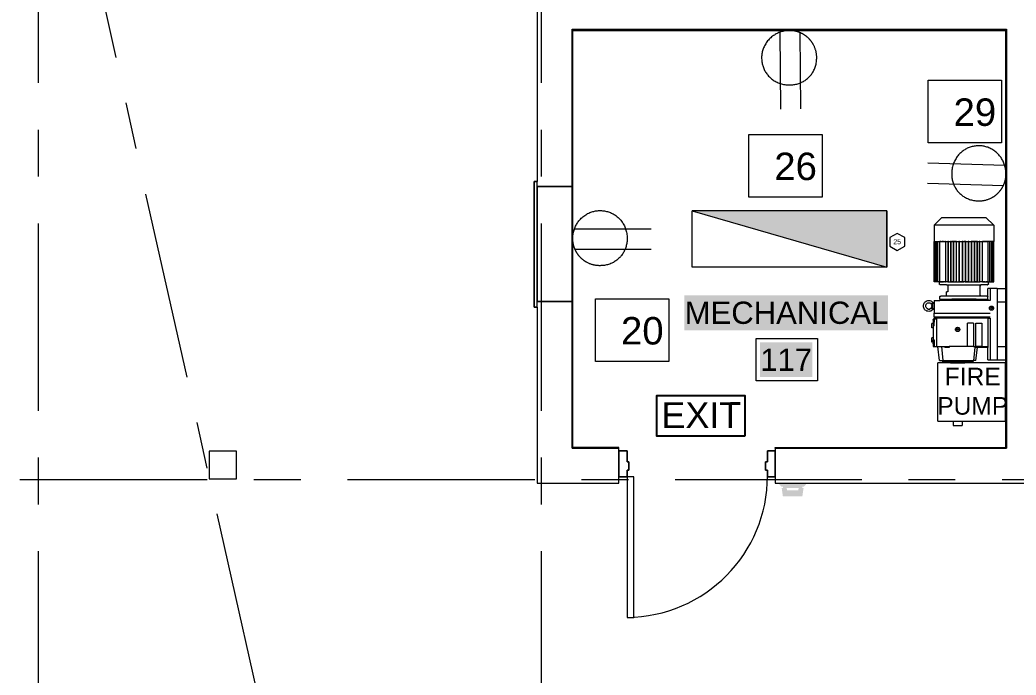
# Model space of a CAD drawing. Header units: inches. Extents: x 0.9 to 36.3, y 0.7 to 23.3.
# Drawn here: x 15.938 to 18.598, y 5.587 to 7.336 of the extents above; entities that cross this region are included whole.
import ezdxf

# ---------------------------------------------------------------- set-up
doc = ezdxf.new("R2010")
doc.units = ezdxf.units.IN
doc.linetypes.add('ACAD_ISO02W100', pattern=[15, 12, -3])
doc.linetypes.add('CENTER', pattern=[50.8, 31.75, -6.35, 6.35, -6.35])
doc.layers.get('0').update_dxf_attribs({"color": 1})
for name, color, linetype, lineweight, true_color in [('Blocks', 7, 'Continuous', 5, 0x9a9c7f), ('Boarder for name', 7, 'Continuous', 5, 0x777777), ('Doors', 7, 'Continuous', 5, 0xf2db9c), ('Lights', 7, 'Continuous', 15, 0xff0a0a), ('Numbering Lights', 1, 'Continuous', 15, 0xff0000), ('PDF_Geometry', 7, 'Continuous', 9, 0x777777)]:
    doc.layers.add(name, color=color, linetype=linetype, lineweight=lineweight, true_color=true_color)
doc.layers.add('EXIT', color=10, linetype='Continuous')
doc.layers.add('PDF_Text', color=7, linetype='Continuous')
for name, color, linetype, lineweight in [('Fire Pump', 242, 'Continuous', 5), ('Numbering receptecles', 170, 'Continuous', 15), ('Receptacles', 170, 'Continuous', 15)]:
    doc.layers.add(name, color=color, linetype=linetype, lineweight=lineweight)
doc.layers.add('PDF_Solid Fills', color=7, linetype='Continuous', true_color=0xffffff)
doc.styles.add('PDF Arial', font='arial.ttf')
doc.styles.get("Standard").update_dxf_attribs({"font": 'arial.ttf'})

# ---------------------------------------------------------------- blocks, each defined once
blk = doc.blocks.new('Booster+pumps ls')
for p, q in [((8.4, 96), (9.7, 98.8)), ((9.7, 98.8), (11.5, 101.4)), ((11.5, 101.4), (13.7, 103.6)), ((13.7, 103.6), (16.3, 105.4)), ((16.3, 105.4), (19.1, 106.7)), ((18.7, 97.7), (20.2, 98.7)), ((19.1, 106.7), (22.2, 107.5)), ((20.2, 98.7), (21.8, 99.4)), ((21.8, 99.4), (23.5, 99.9)), ((22.2, 107.5), (25.3, 107.8)), ((23.5, 99.9), (25.3, 100.1)), ((25.3, 107.8), (28.4, 107.5)), ((25.3, 100.1), (27.1, 99.9)), ((27.1, 99.9), (28.8, 99.4)), ((28.4, 107.5), (31.4, 106.7)), ((28.8, 99.4), (30.4, 98.7)), ((30.4, 98.7), (31.9, 97.7)), ((31.4, 106.7), (34.3, 105.4)), ((34.3, 105.4), (36.9, 103.6)), ((36.9, 103.6), (39.1, 101.4)), ((39.1, 101.4), (40.9, 98.8)), ((40.9, 98.8), (42.2, 96)), ((-108.2, 75.8), (-108.2, 71.8)), ((-93.7, 75.8), (-108.2, 75.8)), ((-108.2, 71.8), (-108.2, 64.8)), ((-106.8, 71.8), (-108.2, 71.8)), ((-106.8, 75.3), (-106.8, 71.8)), ((-104.5, 75.3), (-106.8, 75.3)), ((-104.5, 71.8), (-106.8, 71.8)), ((-99.9, 75.3), (-104.5, 75.3)), ((-104.5, 75.3), (-104.5, 71.8)), ((-99.9, 71.8), (-104.5, 71.8)), ((-99.9, 75.3), (-97.6, 75.3)), ((-99.9, 71.8), (-99.9, 75.3)), ((-97.6, 71.8), (-99.9, 71.8)), ((-97.6, 75.3), (-97.6, 71.8)), ((-86, 71.8), (-97.6, 71.8)), ((-93.7, 75.8), (-93.7, 79.8)), ((-93.7, 79.8), (-79.7, 79.8)), ((-93.7, 75.8), (-86, 75.8)), ((-86, 75.8), (-86, 71.8)), ((-79.7, 75.8), (-86, 75.8)), ((-79.7, 75.8), (-79.7, 79.8)), ((-46.7, 75.8), (-79.7, 75.8)), ((-46.7, 75.8), (-46.7, 79.8)), ((-46.7, 79.8), (-32.7, 79.8)), ((-40.4, 75.8), (-46.7, 75.8)), ((-40.4, 71.8), (-40.4, 75.8)), ((-32.7, 75.8), (-40.4, 75.8)), ((-40.4, 71.8), (-28.8, 71.8)), ((-32.7, 75.8), (-32.7, 79.8)), ((-18.2, 75.8), (-32.7, 75.8)), ((-28.8, 75.3), (-28.8, 71.8)), ((-26.5, 75.3), (-28.8, 75.3)), ((-26.5, 71.8), (-28.8, 71.8)), ((-21.9, 75.3), (-26.5, 75.3)), ((-26.5, 75.3), (-26.5, 71.8)), ((-21.9, 71.8), (-26.5, 71.8)), ((-21.9, 75.3), (-19.6, 75.3)), ((-21.9, 71.8), (-21.9, 75.3)), ((-19.6, 71.8), (-21.9, 71.8)), ((-19.6, 75.3), (-19.6, 71.8)), ((-19.6, 71.8), (-18.2, 71.8)), ((-18.2, 71.8), (-18.2, 75.8)), ((-18.2, 64.8), (-18.2, 71.8)), ((-10.2, 71.8), (-15.2, 71.8)), ((-15.2, 71.8), (-15.2, 64.8)), ((1.8, 72.8), (-10.2, 72.8)), ((-10.2, 72.8), (-10.2, 71.8)), ((-10.2, 71.8), (-10.2, -112.2)), ((1.8, 71.8), (1.8, 72.8)), ((15.3, 71.8), (1.8, 71.8)), ((1.8, 71.8), (1.8, -112.2)), ((7.3, 89.8), (7.6, 92.9)), ((7.6, 86.7), (7.3, 89.8)), ((7.6, 92.9), (8.4, 96)), ((8.4, 83.7), (7.6, 86.7)), ((9.7, 80.8), (8.4, 83.7)), ((11.5, 78.3), (9.7, 80.8)), ((13.7, 76), (11.5, 78.3)), ((13.7, 76), (16.3, 79.1)), ((14.6, 90.8), (14.4, 89.8)), ((14.8, 89.8), (14.4, 89.8)), ((14.5, 91.7), (15, 92.6)), ((14.9, 91.7), (14.5, 91.7)), ((14.6, 88.9), (14.5, 87.9)), ((14.9, 88), (14.5, 87.9)), ((14.9, 91.7), (14.6, 90.8)), ((14.6, 90.8), (14.8, 89.8)), ((14.8, 89.8), (14.6, 88.9)), ((14.6, 88.9), (14.9, 88)), ((15, 92.6), (14.9, 91.7)), ((14.9, 88), (15, 87.1)), ((15, 92.6), (15.4, 93.4)), ((15, 87.1), (15.4, 86.2)), ((15, 87.1), (15, 86.1)), ((15.4, 86.2), (15, 86.1)), ((15.4, 75.1), (15.3, 74.9)), ((15.3, 74.9), (15.3, 74.9)), ((15.3, 71.8), (15.3, 74.9)), ((34.6, 71.8), (15.3, 71.8)), ((15.4, 93.4), (15.7, 93.3)), ((15.7, 86.3), (15.4, 86.2)), ((15.5, 75.3), (15.4, 75.1)), ((15.5, 75.3), (15.6, 75.7)), ((15.7, 76.1), (15.6, 75.7)), ((15.7, 93.3), (16.4, 94.9)), ((16.4, 84.7), (15.7, 86.3)), ((15.7, 76.1), (15.9, 76.6)), ((16, 77.2), (15.9, 76.7)), ((15.9, 76.6), (15.9, 76.7)), ((15.9, 76.7), (15.9, 76.6)), ((15.9, 76.6), (15.9, 76.6)), ((16, 77.2), (16.1, 77.8)), ((16.8, 77.8), (16.1, 77.8)), ((16.7, 79.6), (16.3, 79.1)), ((17.5, 78), (16.3, 79.1)), ((16.4, 94.9), (17.4, 96.4)), ((17.4, 83.2), (16.4, 84.7)), ((18.3, 81.4), (16.7, 79.6)), ((16.9, 79.5), (16.7, 79.6)), ((16.7, 79.6), (16.9, 79.5)), ((17.5, 78), (16.8, 77.8)), ((33.8, 77.8), (16.8, 77.8)), ((16.9, 79.5), (18, 81)), ((17.9, 78.1), (16.9, 79.5)), ((16.9, 79.5), (16.9, 79.5)), ((17.4, 83.2), (17.2, 83.1)), ((17.2, 83.1), (18.3, 81.4)), ((17.4, 96.4), (18.7, 97.7)), ((18.7, 82), (17.4, 83.2)), ((17.5, 78), (17.9, 78.1)), ((18.2, 78.2), (17.9, 78.1)), ((18, 81), (19.8, 80.4)), ((18.3, 78.2), (18.2, 78.2)), ((18.6, 78.3), (18.3, 78.2)), ((18.3, 78.2), (19, 78.3)), ((18.6, 78.3), (18.7, 78.5)), ((20.2, 81), (18.7, 82)), ((18.7, 78.5), (19, 78.9)), ((19, 78.3), (18.7, 78.5)), ((19, 78.9), (19.3, 79.4)), ((19, 78.3), (19, 78.9)), ((19, 78.3), (19.3, 78.3)), ((22.2, 78.8), (19.3, 79.4)), ((19.3, 79.4), (21.4, 79.1)), ((19.5, 78.4), (19.3, 79.4)), ((19.5, 78.4), (19.3, 78.3)), ((19.5, 78.4), (22.2, 78.8)), ((20, 80.7), (19.8, 80.4)), ((20, 80.7), (21.5, 79.5)), ((21.8, 80.2), (20.2, 81)), ((21.5, 79.5), (21.4, 79.1)), ((21.4, 79.1), (21.9, 79.1)), ((21.7, 79.9), (21.5, 79.5)), ((21.5, 79.5), (21.9, 79.1)), ((21.7, 79.9), (21.8, 80.2)), ((21.7, 79.9), (23.4, 79.1)), ((21.7, 79.9), (23.5, 79.4)), ((23.5, 79.7), (21.8, 80.2)), ((21.9, 79.1), (22.2, 78.8)), ((22.6, 78.9), (22.2, 78.8)), ((23.4, 79.1), (22.6, 78.9)), ((23.7, 79.1), (23.4, 79.1)), ((23.5, 79.4), (23.5, 79.7)), ((23.9, 79.1), (23.7, 79.1)), ((23.9, 79.1), (24.1, 79.1)), ((24.1, 79.1), (24.3, 79.1)), ((24.5, 79.2), (24.3, 79.1)), ((24.8, 79.2), (24.5, 79.2)), ((24.8, 79.2), (25.1, 79.2)), ((25.1, 79.2), (25.4, 79.2)), ((25.8, 79.2), (25.4, 79.2)), ((25.8, 79.2), (26.1, 79.2)), ((26.1, 79.2), (26.3, 79.1)), ((26.5, 79.1), (26.3, 79.1)), ((26.6, 79.1), (26.5, 79.1)), ((26.6, 79.1), (26.9, 79.1)), ((26.9, 79.1), (27.2, 79.1)), ((28.8, 80.2), (27.1, 79.7)), ((27.1, 79.4), (28.9, 79.9)), ((27.1, 79.4), (27.1, 79.7)), ((27.2, 79.1), (28.9, 79.9)), ((27.2, 79.1), (28.6, 79.1)), ((28, 78.9), (27.2, 79.1)), ((28.4, 78.8), (28, 78.9)), ((31.3, 79.4), (28.4, 78.8)), ((28.6, 79.1), (28.4, 78.8)), ((28.9, 78.7), (28.4, 78.8)), ((28.6, 79.1), (29.2, 79.1)), ((30.4, 81), (28.8, 80.2)), ((31.3, 79.4), (28.9, 78.7)), ((28.9, 78.7), (30.2, 78.5)), ((29.2, 79.1), (31.3, 79.4)), ((30.2, 78.5), (31.3, 79.4)), ((30.7, 78.4), (30.2, 78.5)), ((30.4, 81), (31.9, 82)), ((30.7, 78.4), (31, 78.4)), ((31.3, 79.4), (31, 78.4)), ((31, 78.4), (31.3, 78.3)), ((31.3, 79.4), (31.6, 78.9)), ((31.4, 78.3), (31.3, 78.3)), ((31.6, 78.3), (31.4, 78.3)), ((31.6, 78.3), (31.6, 78.9)), ((31.6, 78.3), (31.9, 78.5)), ((31.6, 78.3), (32.7, 78.1)), ((31.9, 97.7), (33.1, 96.4)), ((33.1, 83.2), (31.9, 82)), ((33.8, 79.6), (31.9, 78.3)), ((31.9, 78.5), (33.8, 79.6)), ((31.9, 78.5), (31.9, 78.3)), ((31.9, 78.3), (32.7, 78.1)), ((33, 78), (32.7, 78.1)), ((33, 78), (34.3, 79.1)), ((33, 78), (33.8, 77.8)), ((33.1, 96.4), (34.2, 94.9)), ((34.2, 84.7), (33.1, 83.2)), ((34.5, 77.8), (33.8, 77.8)), ((34.2, 94.9), (34.9, 93.3)), ((34.9, 86.3), (34.2, 84.7)), ((36.7, 76.2), (34.3, 79.1)), ((34.6, 77.5), (34.5, 77.8)), ((34.6, 77.5), (34.6, 77.1)), ((34.7, 76.8), (34.6, 77.1)), ((34.6, 77.1), (34.6, 71.8)), ((35.3, 71.8), (34.6, 71.8)), ((34.7, 76.8), (34.7, 76.5)), ((34.7, 76.5), (34.9, 76)), ((34.9, 93.3), (35.4, 91.6)), ((35.4, 88), (34.9, 86.3)), ((34.9, 76), (35, 75.6)), ((35, 75.6), (35.1, 75.3)), ((35.1, 75.3), (35.2, 75.1)), ((35.5, 75.3), (35.2, 75.1)), ((35.5, 75.3), (35.2, 75)), ((35.2, 75), (35.2, 75.1)), ((35.2, 75), (35.3, 74.9)), ((35.9, 75.4), (35.3, 74.9)), ((35.9, 75.4), (35.3, 74.9)), ((35.3, 74.9), (35.3, 74.9)), ((35.3, 71.8), (35.3, 74.9)), ((42.8, 71.8), (35.3, 71.8)), ((35.4, 91.6), (35.5, 89.8)), ((35.5, 89.8), (35.4, 88)), ((36.7, 76.2), (35.5, 75.3)), ((36.8, 76.1), (35.5, 75.3)), ((36.8, 76.1), (35.9, 75.4)), ((36.9, 76), (35.9, 75.4)), ((39.1, 78.3), (36.9, 76)), ((40.9, 80.8), (39.1, 78.3)), ((42.2, 83.7), (40.9, 80.8)), ((42.2, 96), (43, 92.9)), ((43, 86.7), (42.2, 83.7)), ((42.8, 71.8), (42.8, 54.1)), ((43, 92.9), (43.3, 89.8)), ((43.3, 89.8), (43, 86.7)), ((105, 71.2), (105, 72.5)), ((105, 72.5), (237.6, 72.5)), ((105, 68.6), (105, 71.2)), ((105, 71.2), (237.6, 71.2)), ((105, 64.8), (105, 68.6)), ((105, 68.6), (237.6, 68.6)), ((237.6, 72.5), (237.6, 71.2)), ((237.6, 71.2), (237.6, 68.6)), ((237.6, 68.6), (237.6, 64.8)), ((290.8, 72.6), (237.8, 72.6)), ((237.8, 72.6), (237.8, 54.6)), ((316.8, 46.6), (290.8, 72.6)), ((290.8, -124.4), (290.8, 72.6)), ((-354.2, 59.8), (-162.2, 59.8)), ((-354.2, 59.8), (-354.2, 9.8)), ((-162.2, 18.3), (-162.2, 59.8)), ((-154.2, 44.8), (-158.7, 44.8)), ((-158.7, 18.3), (-158.7, 44.8)), ((-154.2, 54.8), (-108.2, 60.5)), ((-154.2, 54.8), (-154.2, 44.8)), ((-154.2, 42.6), (-108.2, 46.8)), ((-154.2, 42.6), (-154.2, 44.8)), ((-154.2, 42.6), (-154.2, -55.2)), ((-108.2, 36.8), (-112.2, 36.8)), ((-112.2, 22.8), (-112.2, 36.8)), ((-108.2, 64.8), (-108.2, 60.5)), ((-18.2, 64.8), (-108.2, 64.8)), ((-108.2, 60.5), (-108.2, 46.8)), ((-108.2, 46.8), (-108.2, 36.8)), ((-108.2, 36.8), (-108.2, 22.8)), ((-15.2, 64.8), (-18.2, 64.8)), ((-15.2, -105.2), (-15.2, 64.8)), ((47.8, 54.1), (42.8, 54.1)), ((42.8, -105.2), (42.8, 54.1)), ((47.8, 54.1), (53.8, 54.1)), ((47.8, 54.1), (47.8, 54.1)), ((47.8, 54.1), (47.8, 14.1)), ((54.5, 54.1), (53.8, 54.1)), ((54.5, 54.1), (55.2, 53.9)), ((55.2, 53.9), (55.8, 53.6)), ((55.8, 53.6), (56.4, 53.2)), ((56.4, 53.2), (56.9, 52.7)), ((56.9, 52.7), (57.3, 52.1)), ((57.3, 52.1), (57.5, 51.5)), ((57.5, 51.5), (57.7, 50.8)), ((57.7, 50.8), (57.8, 50.1)), ((57.8, 31.1), (57.8, 50.1)), ((94.8, 51.8), (95, 52.5)), ((94.8, 51.8), (94.8, 51.1)), ((94.8, 31.1), (94.8, 51.1)), ((95, 52.5), (95.3, 53.1)), ((95.3, 53.1), (95.7, 53.7)), ((95.7, 53.7), (96.2, 54.2)), ((96.2, 54.2), (96.8, 54.6)), ((96.8, 54.6), (97.4, 54.9)), ((97.4, 54.9), (98.1, 55.1)), ((98.1, 55.1), (98.8, 55.1)), ((98.8, 55.1), (104.8, 55.1)), ((104.8, 54.6), (104.8, 55.1)), ((105, 54.5), (104.8, 54.6)), ((104.8, 54.6), (105, 54.6)), ((105, 54.4), (104.8, 54.6)), ((104.8, 54.6), (104.8, 53.4)), ((105, 54.4), (104.8, 53.4)), ((104.8, 53.4), (105, 53)), ((104.8, 53.4), (105, 53.4)), ((104.8, 49.8), (104.8, 53.4)), ((104.8, 49.8), (105, 50.9)), ((105, 50.3), (104.8, 49.8)), ((105, 47.3), (104.8, 49.8)), ((104.8, 49.8), (104.8, 44.3)), ((104.8, 44.3), (105, 47)), ((104.8, 44.3), (105, 46.3)), ((104.8, 44.3), (104.8, 43.8)), ((105, 42.5), (104.8, 43.8)), ((105, 41.2), (104.8, 43.8)), ((104.8, 35.8), (104.8, 43.8)), ((104.8, 35.8), (105, 36.6)), ((105, 34.9), (104.8, 35.8)), ((104.8, 25.9), (104.8, 35.8)), ((105, 59.8), (105, 64.8)), ((105, 64.8), (237.6, 64.8)), ((105, 59.8), (237.6, 59.8)), ((105, 54.6), (105, 59.8)), ((105, 54.5), (105, 54.6)), ((105, 54.5), (105, 54.4)), ((105, 53.8), (105, 54.4)), ((105, 53.8), (237.6, 53.8)), ((105, 53.4), (105, 53.8)), ((105, 53.4), (105, 53)), ((105, 50.9), (105, 53)), ((105, 50.9), (105, 50.3)), ((105, 47.3), (105, 50.3)), ((105, 47.3), (105, 47)), ((105, 47), (105, 46.3)), ((105, 42.5), (105, 46.3)), ((105, 42.5), (105, 41.2)), ((105, 36.6), (105, 41.2)), ((105, 36.6), (105, 34.9)), ((237.6, 34.9), (105, 34.9)), ((237.6, 64.8), (237.6, 59.8)), ((237.6, 59.8), (237.6, 54.6)), ((237.6, 54.6), (237.8, 54.6)), ((237.6, 54.5), (237.8, 54.6)), ((237.6, 54.4), (237.8, 54.6)), ((237.6, 54.6), (237.6, 54.5)), ((237.6, 54.4), (237.6, 54.5)), ((237.6, 54.4), (237.8, 53.4)), ((237.6, 54.4), (237.6, 53.8)), ((237.6, 53.8), (237.6, 53.4)), ((237.6, 53), (237.6, 53.4)), ((237.8, 53.4), (237.6, 53.4)), ((237.8, 53.4), (237.6, 53)), ((237.6, 53), (237.6, 50.9)), ((237.6, 50.3), (237.6, 50.9)), ((237.6, 50.9), (237.8, 49.8)), ((237.6, 50.3), (237.8, 49.8)), ((237.6, 50.3), (237.6, 47.3)), ((237.8, 49.6), (237.6, 47.3)), ((237.6, 46.3), (237.6, 47.3)), ((237.8, 43.8), (237.6, 46.3)), ((237.6, 46.3), (237.6, 42.5)), ((237.6, 42.5), (237.8, 43.8)), ((237.6, 41.2), (237.8, 43.8)), ((237.6, 41.2), (237.6, 42.5)), ((237.6, 41.2), (237.6, 36.6)), ((237.6, 34.9), (237.6, 36.6)), ((237.6, 36.6), (237.8, 35.8)), ((237.8, 35.8), (237.6, 34.9)), ((237.8, 54.6), (237.8, 53.4)), ((237.8, 53.4), (237.8, 49.8)), ((237.8, 49.8), (237.8, 49.6)), ((237.8, 49.6), (237.8, 43.8)), ((237.8, 43.8), (237.8, 35.8)), ((237.8, 35.8), (237.8, 25.9)), ((316.8, 46.6), (316.8, -98.4)), ((-354.2, 9.8), (-368.8, 9.8)), ((-368.8, 9.8), (-368.8, -20.2)), ((-354.2, 9.8), (-354.2, -20.2)), ((-158.7, 18.3), (-162.2, 18.3)), ((-162.2, 18.3), (-162.2, -28.7)), ((-158.7, -28.7), (-158.7, 18.3)), ((-108.2, 22.8), (-112.2, 22.8)), ((-108.2, -37.2), (-108.2, 22.8)), ((-57.6, -0.7), (-56.7, 0.2)), ((-56.7, 0.2), (-55.7, 0.9)), ((-55.7, 0.9), (-54.6, 1.4)), ((-54.6, 1.4), (-53.4, 1.7)), ((-53.4, 1.7), (-52.2, 1.8)), ((-52.2, 1.8), (-51, 1.7)), ((-51, 1.7), (-49.8, 1.4)), ((-49.8, 1.4), (-48.7, 0.9)), ((-48.7, 0.9), (-47.7, 0.2)), ((-47.7, 0.2), (-46.9, -0.7)), ((47.8, -65.9), (47.8, 14.1)), ((57.8, -82.9), (57.8, 31.1)), ((57.8, 31.1), (71.8, 31.1)), ((71.8, 27.1), (71.8, 31.1)), ((90.8, 27.1), (71.8, 27.1)), ((91.5, 27.2), (90.8, 27.1)), ((92.2, 27.4), (91.5, 27.2)), ((92.8, 27.7), (92.2, 27.4)), ((93.4, 28.1), (92.8, 27.7)), ((93.4, 28.1), (93.9, 28.6)), ((94.3, 29.1), (93.9, 28.6)), ((94.3, 29.1), (94.5, 29.8)), ((94.7, 30.4), (94.5, 29.8)), ((94.8, 31.1), (94.7, 30.4)), ((94.8, 31.1), (94.8, -82.9)), ((104.8, 25.9), (105, 26.9)), ((104.8, 25.9), (105, 24.9)), ((104.8, 25.9), (104.8, 14.6)), ((104.8, 14.6), (105, 18.6)), ((105, 16.6), (104.8, 14.6)), ((104.8, 14.6), (104.8, 14.4)), ((104.8, 14.4), (105, 9.7)), ((105, 8.4), (104.8, 14.4)), ((104.8, 14.4), (104.8, 1.8)), ((105, 7.7), (104.8, 1.8)), ((104.8, 1.8), (104.8, 1.7)), ((105, -1.8), (104.8, 1.7)), ((105, 0.2), (104.8, 1.7)), ((104.8, 1.7), (104.8, -11.8)), ((105, 26.9), (105, 24.9)), ((237.6, 26.9), (105, 26.9)), ((105, 24.9), (237.6, 24.9)), ((105, 18.6), (105, 16.6)), ((237.6, 18.6), (105, 18.6)), ((105, 16.6), (237.6, 16.6)), ((105, 9.7), (105, 8.4)), ((237.6, 9.7), (105, 9.7)), ((105, 8.4), (105, 7.7)), ((105, 7.7), (237.6, 7.7)), ((105, 0.2), (105, -1.8)), ((237.6, 0.2), (105, 0.2)), ((237.6, 24.9), (237.6, 26.9)), ((237.6, 26.9), (237.8, 25.9)), ((237.8, 25.9), (237.6, 24.9)), ((237.6, 16.6), (237.6, 18.6)), ((237.6, 18.6), (237.8, 14.4)), ((237.6, 16.6), (237.8, 14.4)), ((237.6, 9.7), (237.8, 14.4)), ((237.8, 14.4), (237.6, 8.4)), ((237.6, 8.4), (237.6, 9.7)), ((237.6, 7.7), (237.6, 8.4)), ((237.8, 1.7), (237.6, 7.7)), ((237.6, 0.2), (237.8, 1.7)), ((237.6, -1.8), (237.8, 1.7)), ((237.6, -1.8), (237.6, 0.2)), ((237.8, 25.9), (237.8, 14.4)), ((237.8, 14.4), (237.8, 1.7)), ((237.8, 1.7), (237.8, -11.9)), ((-354.2, -20.2), (-368.8, -20.2)), ((-354.2, -20.2), (-354.2, -162.2)), ((-158.7, -28.7), (-162.2, -28.7)), ((-162.2, -162.2), (-162.2, -28.7)), ((-158.7, -55.2), (-158.7, -28.7)), ((-59.2, -5.2), (-59.1, -4)), ((-59.1, -6.4), (-59.2, -5.2)), ((-59.1, -4), (-58.8, -2.8)), ((-58.8, -7.6), (-59.1, -6.4)), ((-58.8, -2.8), (-58.3, -1.7)), ((-58.3, -8.7), (-58.8, -7.6)), ((-58.3, -1.7), (-57.6, -0.7)), ((-57.6, -9.7), (-58.3, -8.7)), ((-56.7, -10.5), (-57.6, -9.7)), ((-55.7, -11.2), (-56.7, -10.5)), ((-54.6, -11.8), (-55.7, -11.2)), ((-55.1, -5.2), (-53.7, -2.7)), ((-53.7, -7.7), (-55.1, -5.2)), ((-53.4, -12.1), (-54.6, -11.8)), ((-53.7, -2.7), (-50.8, -2.7)), ((-50.8, -7.7), (-53.7, -7.7)), ((-52.2, -12.2), (-53.4, -12.1)), ((-51, -12.1), (-52.2, -12.2)), ((-49.8, -11.8), (-51, -12.1)), ((-50.8, -2.7), (-49.3, -5.2)), ((-49.3, -5.2), (-50.8, -7.7)), ((-48.7, -11.2), (-49.8, -11.8)), ((-47.7, -10.5), (-48.7, -11.2)), ((-46.9, -9.7), (-47.7, -10.5)), ((-46.9, -0.7), (-46.2, -1.7)), ((-46.2, -8.7), (-46.9, -9.7)), ((-46.2, -1.7), (-45.6, -2.8)), ((-45.6, -7.6), (-46.2, -8.7)), ((-45.6, -2.8), (-45.3, -4)), ((-45.3, -6.4), (-45.6, -7.6)), ((-45.3, -4), (-45.2, -5.2)), ((-45.2, -5.2), (-45.3, -6.4)), ((104.8, -11.8), (105, -9.6)), ((105, -11.6), (104.8, -11.9)), ((104.8, -11.8), (104.8, -11.9)), ((104.8, -25.9), (104.8, -11.9)), ((104.8, -11.9), (105, -19.8)), ((104.8, -25.9), (105, -19.8)), ((105, -21.8), (104.8, -25.9)), ((105, -32), (104.8, -25.9)), ((105, -30), (104.8, -25.9)), ((104.8, -39.9), (104.8, -25.9)), ((105, -32), (104.8, -39.9)), ((105, -1.8), (237.6, -1.8)), ((105, -9.6), (105, -11.6)), ((237.6, -9.6), (105, -9.6)), ((105, -11.6), (237.6, -11.6)), ((105, -19.8), (105, -21.8)), ((237.6, -19.8), (105, -19.8)), ((105, -21.8), (237.6, -21.8)), ((105, -30), (105, -32)), ((237.6, -30), (105, -30)), ((105, -32), (237.6, -32)), ((237.6, -11.6), (237.6, -9.6)), ((237.6, -9.6), (237.8, -11.9)), ((237.6, -11.6), (237.8, -11.9)), ((237.8, -11.9), (237.6, -19.8)), ((237.6, -21.8), (237.6, -19.8)), ((237.6, -19.8), (237.8, -25.9)), ((237.6, -21.8), (237.8, -25.9)), ((237.6, -30), (237.8, -25.9)), ((237.6, -32), (237.8, -25.9)), ((237.6, -32), (237.6, -30)), ((237.6, -32), (237.8, -39.9)), ((237.8, -11.9), (237.8, -25.9)), ((237.8, -25.9), (237.8, -39.9)), ((-154.2, -55.2), (-158.7, -55.2)), ((-154.2, -55.2), (-154.2, -58.1)), ((-154.2, -58.1), (-111.7, -62.4)), ((-154.2, -65), (-154.2, -58.1)), ((-154.2, -65), (-154.2, -65.2)), ((-154.2, -65), (-111.7, -70.3)), ((-154.2, -65.2), (-112.2, -70.3)), ((-108.2, -61.5), (-111.7, -61.2)), ((-111.7, -61.2), (-111.7, -62.4)), ((-111.7, -70.3), (-111.7, -62.4)), ((-108.2, -37.2), (-31.7, -37.2)), ((-108.2, -57.2), (-108.2, -37.2)), ((-31.7, -57.2), (-108.2, -57.2)), ((-108.2, -57.2), (-108.2, -61.5)), ((-108.2, -61.5), (-108.2, -65.2)), ((-108.2, -65.2), (-31.7, -65.2)), ((-108.2, -85.2), (-108.2, -65.2)), ((-31.7, -57.2), (-31.7, -37.2)), ((-31.7, -65.2), (-31.7, -85.2)), ((104.8, -39.9), (105, -40.1)), ((104.8, -39.9), (104.8, -53.4)), ((104.8, -39.9), (104.8, -39.9)), ((105, -42.1), (104.8, -39.9)), ((104.8, -53.4), (105, -50)), ((105, -52), (104.8, -53.4)), ((104.8, -53.4), (104.8, -53.6)), ((104.8, -53.6), (104.8, -66.1)), ((104.8, -53.6), (105, -59.5)), ((104.8, -66.1), (105, -60.1)), ((105, -61.5), (104.8, -66.1)), ((105, -40.1), (105, -42.1)), ((237.6, -40.1), (105, -40.1)), ((105, -42.1), (237.6, -42.1)), ((105, -50), (105, -52)), ((237.6, -50), (105, -50)), ((105, -52), (237.6, -52)), ((105, -59.5), (105, -60.1)), ((237.6, -59.5), (105, -59.5)), ((105, -60.1), (105, -61.5)), ((105, -61.5), (237.6, -61.5)), ((237.8, -39.9), (237.6, -40.1)), ((237.8, -39.9), (237.6, -42.1)), ((237.6, -42.1), (237.6, -40.1)), ((237.6, -52), (237.6, -50)), ((237.6, -50), (237.8, -53.4)), ((237.6, -52), (237.8, -53.4)), ((237.6, -59.5), (237.8, -53.4)), ((237.6, -60.1), (237.6, -59.5)), ((237.6, -61.5), (237.6, -60.1)), ((237.6, -60.1), (237.8, -66.1)), ((237.8, -66.1), (237.6, -61.5)), ((237.8, -39.9), (237.8, -53.4)), ((237.8, -53.4), (237.8, -66.1)), ((-112.2, -70.3), (-111.7, -70.4)), ((-112.2, -105.2), (-112.2, -70.3)), ((-111.7, -70.4), (-111.7, -70.3)), ((-111.7, -94), (-111.7, -70.4)), ((-111.7, -94), (-108.2, -94)), ((-31.7, -85.2), (-108.2, -85.2)), ((-108.2, -85.2), (-108.2, -94)), ((-108.2, -94), (-108.2, -105.2)), ((47.8, -65.9), (47.8, -105.2)), ((57.8, -82.2), (58, -81.5)), ((57.8, -82.9), (57.8, -82.2)), ((57.8, -101.9), (57.8, -82.9)), ((58, -81.5), (58.3, -80.9)), ((58.3, -80.9), (58.7, -80.3)), ((58.7, -80.3), (59.2, -79.8)), ((59.2, -79.8), (59.8, -79.4)), ((60.4, -79.1), (59.8, -79.4)), ((61.1, -78.9), (60.4, -79.1)), ((61.1, -78.9), (61.8, -78.9)), ((61.8, -78.9), (90.8, -78.9)), ((91.5, -78.9), (90.8, -78.9)), ((91.5, -78.9), (92.2, -79.1)), ((92.2, -79.1), (92.8, -79.4)), ((92.8, -79.4), (93.4, -79.8)), ((93.4, -79.8), (93.9, -80.3)), ((94.3, -80.9), (93.9, -80.3)), ((94.3, -80.9), (94.5, -81.5)), ((94.7, -82.2), (94.5, -81.5)), ((94.8, -82.9), (94.7, -82.2)), ((94.8, -102.9), (94.8, -82.9)), ((104.8, -66.1), (104.8, -66.4)), ((104.8, -66.4), (104.8, -77.6)), ((105, -68.4), (104.8, -66.4)), ((105, -70.4), (104.8, -66.4)), ((104.8, -77.6), (105, -76.6)), ((104.8, -77.6), (105, -78.6)), ((104.8, -87.5), (104.8, -77.6)), ((104.8, -87.5), (105, -86.7)), ((104.8, -87.5), (105, -88.4)), ((104.8, -95.6), (104.8, -87.5)), ((104.8, -95.6), (105, -92.9)), ((105, -94.2), (104.8, -95.6)), ((104.8, -95.6), (104.8, -96)), ((104.8, -96), (104.8, -101.5)), ((104.8, -96), (105, -98.1)), ((105, -68.4), (105, -70.4)), ((237.6, -68.4), (105, -68.4)), ((105, -70.4), (237.6, -70.4)), ((105, -76.6), (105, -78.6)), ((237.6, -76.6), (105, -76.6)), ((105, -78.6), (237.6, -78.6)), ((105, -86.7), (237.6, -86.7)), ((105, -86.7), (105, -88.4)), ((105, -88.4), (105, -92.9)), ((105, -92.9), (105, -94.2)), ((105, -94.2), (105, -98.1)), ((105, -98.1), (105, -99)), ((237.6, -68.4), (237.8, -66.1)), ((237.6, -70.4), (237.8, -66.1)), ((237.6, -70.4), (237.6, -68.4)), ((237.6, -78.6), (237.6, -76.6)), ((237.6, -76.6), (237.8, -77.6)), ((237.6, -78.6), (237.8, -77.6)), ((237.6, -88.4), (237.6, -86.7)), ((237.6, -86.7), (237.8, -87.5)), ((237.6, -88.4), (237.8, -87.5)), ((237.6, -92.9), (237.6, -88.4)), ((237.6, -94.2), (237.6, -92.9)), ((237.6, -92.9), (237.8, -95.6)), ((237.6, -94.2), (237.8, -95.6)), ((237.6, -98.1), (237.6, -94.2)), ((237.8, -95.6), (237.6, -98.1)), ((237.6, -98.7), (237.6, -98.1)), ((237.8, -66.1), (237.8, -77.6)), ((237.8, -77.6), (237.8, -87.5)), ((237.8, -87.5), (237.8, -95.6)), ((237.8, -95.6), (237.8, -101.3)), ((316.8, -98.4), (290.8, -124.4)), ((-152.2, -105.2), (-152.2, -112.2)), ((-152.2, -105.2), (-112.2, -105.2)), ((-152.2, -112.2), (-152.2, -135.2)), ((-15.2, -112.2), (-152.2, -112.2)), ((-108.2, -105.2), (-112.2, -105.2)), ((-15.2, -105.2), (-108.2, -105.2)), ((-15.2, -105.2), (-15.2, -112.2)), ((10.8, -116.7), (10.9, -115.5)), ((10.9, -117.9), (10.8, -116.7)), ((10.9, -115.5), (11.2, -114.3)), ((11.2, -119.1), (10.9, -117.9)), ((11.2, -114.3), (11.7, -113.2)), ((11.7, -120.2), (11.2, -119.1)), ((11.7, -113.2), (12.4, -112.2)), ((12.4, -121.2), (11.7, -120.2)), ((12.4, -112.2), (13.3, -111.3)), ((13.3, -122), (12.4, -121.2)), ((13.3, -111.3), (14.3, -110.6)), ((14.3, -122.7), (13.3, -122)), ((14.3, -110.6), (15.4, -110.1)), ((15.4, -123.3), (14.3, -122.7)), ((14.9, -116.7), (16.3, -114.2)), ((16.3, -119.2), (14.9, -116.7)), ((15.4, -110.1), (16.6, -109.8)), ((16.6, -123.6), (15.4, -123.3)), ((16.3, -114.2), (19.2, -114.2)), ((19.2, -119.2), (16.3, -119.2)), ((16.6, -109.8), (17.8, -109.7)), ((17.8, -123.7), (16.6, -123.6)), ((17.8, -109.7), (19, -109.8)), ((19, -123.6), (17.8, -123.7)), ((19, -109.8), (20.2, -110.1)), ((20.2, -123.3), (19, -123.6)), ((19.2, -114.2), (20.7, -116.7)), ((20.7, -116.7), (19.2, -119.2)), ((20.2, -110.1), (21.3, -110.6)), ((21.3, -122.7), (20.2, -123.3)), ((21.3, -110.6), (22.3, -111.3)), ((22.3, -122), (21.3, -122.7)), ((22.3, -111.3), (23.1, -112.2)), ((23.1, -121.2), (22.3, -122)), ((23.1, -112.2), (23.8, -113.2)), ((23.8, -120.2), (23.1, -121.2)), ((23.8, -113.2), (24.4, -114.3)), ((24.4, -119.1), (23.8, -120.2)), ((24.4, -114.3), (24.7, -115.5)), ((24.7, -117.9), (24.4, -119.1)), ((24.7, -115.5), (24.8, -116.7)), ((24.8, -116.7), (24.7, -117.9)), ((42.8, -112.2), (42.8, -105.2)), ((47.8, -105.2), (42.8, -105.2)), ((82.8, -112.2), (42.8, -112.2)), ((47.8, -105.2), (56, -105.2)), ((56.4, -104.9), (56, -105.2)), ((56, -105.2), (82.8, -105.2)), ((56.9, -104.4), (56.4, -104.9)), ((57.3, -103.9), (56.9, -104.4)), ((57.5, -103.2), (57.3, -103.9)), ((57.7, -102.6), (57.5, -103.2)), ((57.8, -101.9), (57.7, -102.6)), ((82.8, -112.2), (82.8, -105.2)), ((82.8, -135.2), (82.8, -112.2)), ((94.8, -102.9), (94.8, -103.6)), ((95, -104.2), (94.8, -103.6)), ((95.3, -104.9), (95, -104.2)), ((95.7, -105.4), (95.3, -104.9)), ((96.2, -105.9), (95.7, -105.4)), ((96.8, -106.3), (96.2, -105.9)), ((97.4, -106.6), (96.8, -106.3)), ((98.1, -106.8), (97.4, -106.6)), ((98.1, -106.8), (98.8, -106.9)), ((98.8, -106.9), (104.8, -106.9)), ((104.8, -101.5), (105, -99)), ((105, -102), (104.8, -101.5)), ((105, -102.7), (104.8, -101.5)), ((104.8, -105.2), (104.8, -101.5)), ((104.8, -105.2), (105, -104.7)), ((105, -105.1), (104.8, -105.2)), ((104.8, -105.2), (105, -106.1)), ((104.8, -106.4), (104.8, -105.2)), ((104.8, -106.4), (105, -106.1)), ((105, -106.3), (104.8, -106.4)), ((104.8, -106.9), (104.8, -106.4)), ((104.8, -106.4), (105, -106.4)), ((105, -99), (105, -102)), ((105, -102), (105, -102.7)), ((105, -102.7), (105, -104.7)), ((105, -104.7), (105, -105.1)), ((105, -105.1), (105, -105.5)), ((105, -105.5), (237.6, -105.5)), ((105, -105.5), (105, -106.1)), ((105, -106.1), (105, -106.3)), ((105, -106.3), (105, -106.4)), ((105, -106.4), (105, -111.6)), ((105, -111.6), (237.6, -111.6)), ((105, -111.6), (105, -116.6)), ((105, -116.6), (237.6, -116.6)), ((105, -116.6), (105, -120.4)), ((237.6, -120.4), (105, -120.4)), ((105, -120.4), (105, -122.9)), ((105, -122.9), (237.6, -122.9)), ((105, -122.9), (105, -124.2)), ((105, -124.2), (237.6, -124.2)), ((237.6, -99), (237.6, -98.7)), ((237.8, -101.3), (237.6, -99)), ((237.6, -102), (237.6, -99)), ((237.6, -102), (237.8, -101.5)), ((237.6, -102.7), (237.8, -101.5)), ((237.6, -102.7), (237.6, -102)), ((237.6, -104.7), (237.6, -102.7)), ((237.6, -105.1), (237.6, -104.7)), ((237.6, -104.7), (237.8, -105.2)), ((237.8, -105.2), (237.6, -105.1)), ((237.6, -105.5), (237.6, -105.1)), ((237.8, -105.2), (237.6, -106.1)), ((237.6, -106.1), (237.6, -105.5)), ((237.6, -106.3), (237.6, -106.1)), ((237.6, -106.1), (237.8, -106.4)), ((237.6, -106.3), (237.8, -106.4)), ((237.6, -106.4), (237.6, -106.3)), ((237.6, -111.6), (237.6, -106.4)), ((237.6, -106.4), (237.8, -106.4)), ((237.6, -116.6), (237.6, -111.6)), ((237.6, -120.4), (237.6, -116.6)), ((237.6, -122.9), (237.6, -120.4)), ((237.6, -124.2), (237.6, -122.9)), ((237.8, -101.5), (237.8, -101.3)), ((237.8, -101.5), (237.8, -105.2)), ((237.8, -105.2), (237.8, -106.4)), ((237.8, -124.4), (237.8, -106.4)), ((290.8, -124.4), (237.8, -124.4)), ((-162.2, -162.2), (-354.2, -162.2)), ((-354.2, -165.2), (-354.2, -162.2)), ((-162.2, -165.2), (-162.2, -162.2)), ((-108.2, -135.2), (-152.2, -135.2)), ((-152.2, -135.2), (-152.2, -165.2)), ((-108.2, -135.2), (-108.2, -165.2)), ((38.8, -135.2), (-108.2, -135.2)), ((38.8, -135.2), (38.8, -165.2)), ((82.8, -135.2), (38.8, -135.2)), ((82.8, -135.2), (82.8, -165.2)), ((-354.2, -165.2), (-162.2, -165.2)), ((-108.2, -165.2), (-152.2, -165.2)), ((38.8, -165.2), (82.8, -165.2))]:
    blk.add_line(p, q)

msp = doc.modelspace()

# ---------------------------------------------------------------- hatches: boundary and pattern name
at = {"layer": 'Blocks', "linetype": 'CENTER', "ltscale": 0.01, "transparency": 33554559}
h = msp.add_hatch(color=256, dxfattribs=at)
h.set_gradient(color1=(19, 155, 72), color2=(241, 235, 31))
h.paths.add_polyline_path([(17.9868, 6.0803), (17.9851, 6.0868), (17.9754, 6.0868), (17.9722, 6.0868), (17.9754, 6.0641), (18.0273, 6.0641), (18.0306, 6.0868), (18.0273, 6.0868), (18.0176, 6.0868), (18.016, 6.0803)])
h.paths.add_polyline_path([(18.0273, 6.09), (18.0306, 6.09), (18.0371, 6.0965), (18.0371, 6.0998), (17.9657, 6.0998), (17.9657, 6.0965), (17.9722, 6.09), (17.9754, 6.09)])
h.paths.add_polyline_path([(17.9754, 6.09), (17.9754, 6.0868), (17.9851, 6.0868), (18.0176, 6.0868), (18.0273, 6.0868), (18.0273, 6.09)])
at = {"layer": 'Lights', "linetype": 'ByBlock', "ltscale": 0.001, "transparency": 33554559}
msp.add_hatch(color=256, dxfattribs=at).paths.add_polyline_path([(18.2534, 6.6764), (18.2534, 6.8264), (17.7334, 6.8264)])

# ---------------------------------------------------------------- linework, layer by layer
at = {"layer": 'Blocks', "linetype": 'ByBlock', "ltscale": 0.001}
msp.add_line((18.2534, 6.8264), (18.2534, 6.6764), dxfattribs=at)
at = {"layer": 'Boarder for name', "linetype": 'ByBlock'}
msp.add_lwpolyline([(17.904, 6.4861), (18.0674, 6.4861), (18.0674, 6.3727), (17.904, 6.3727)], close=True, dxfattribs=at)
at = {"layer": 'Doors', "linetype": 'ByBlock'}
for points in [[(17.5593, 6.1864), (17.5376, 6.1864), (17.5376, 6.1164), (17.5593, 6.1164), (17.5593, 6.1348), (17.5643, 6.1348), (17.5643, 6.1564), (17.5593, 6.1564)], [(17.5593, 5.7414), (17.5776, 5.7414), (17.5776, 6.1164), (17.5593, 6.1164)]]:
    msp.add_lwpolyline(points, close=True, dxfattribs=at)
for points in [[(17.5376, 6.1864), (17.5593, 6.1864), (17.5593, 6.1564), (17.5643, 6.1564), (17.5643, 6.1348), (17.5593, 6.1348), (17.5593, 6.1164), (17.5376, 6.1164)], [(17.9543, 6.1164), (17.9343, 6.1164), (17.9343, 6.1348), (17.9293, 6.1348), (17.9293, 6.1564), (17.9343, 6.1564), (17.9343, 6.1864), (17.9543, 6.1864)]]:
    msp.add_lwpolyline(points, dxfattribs=at)
msp.add_arc((17.557, 6.1187), 0.3772, 270.3428, 0.1642, dxfattribs=at)
at = {"layer": 'EXIT', "linetype": 'ByBlock', "ltscale": 0.001}
msp.add_lwpolyline([(17.8738, 6.2254), (17.639, 6.2254), (17.6391, 6.3341), (17.874, 6.3341)], close=True, dxfattribs=at)
at = {"layer": 'Lights', "linetype": 'ByBlock'}
msp.add_lwpolyline([(18.2534, 6.6764), (17.7334, 6.6764), (17.7334, 6.8264), (18.2534, 6.6764), (18.2534, 6.8264), (17.7334, 6.8264)], dxfattribs=at)
at = {"layer": 'Numbering Lights', "linetype": 'ByBlock', "ltscale": 0.001}
msp.add_lwpolyline([(18.2809, 6.7665), (18.2613, 6.7552), (18.2613, 6.7325), (18.2809, 6.7211), (18.3006, 6.7325), (18.3006, 6.7552)], close=True, dxfattribs=at)
at = {"layer": 'Numbering receptecles', "linetype": 'ByBlock', "ltscale": 0.001}
for points in [[(18.3633, 7.1755), (18.5593, 7.1755), (18.5593, 7.0083), (18.3633, 7.0083)], [(17.8845, 7.0309), (18.0805, 7.0309), (18.0805, 6.8636), (17.8845, 6.8636)], [(17.4751, 6.592), (17.6711, 6.592), (17.6711, 6.4247), (17.4751, 6.4247)]]:
    msp.add_lwpolyline(points, close=True, dxfattribs=at)
at = {"layer": 'PDF_Geometry', "linetype": 'ByBlock'}
for points in [[(18.6226, 8.8163), (18.5726, 8.8163), (18.5726, 8.693), (17.8176, 8.693), (17.8176, 8.6446), (18.5726, 8.6446), (18.5726, 7.3614), (17.4126, 7.3614), (17.4126, 7.4947), (17.3193, 7.4947), (17.3193, 6.9047)], [(16.1943, 7.2364), (16.086, 7.7247)], [(15.9877, 7.168), (15.9877, 7.6664)], [(17.331, 7.168), (17.331, 7.6664)], [(17.3193, 6.5697), (17.3193, 6.1931), (17.3193, 6.0998), (17.5376, 6.0998), (17.5376, 6.1931), (17.4126, 6.1931), (17.4126, 7.3114), (18.5726, 7.3114), (18.5726, 6.1931), (17.9543, 6.1931), (17.9543, 6.0998), (18.7876, 6.0998)], [(17.5376, 6.1931), (17.5376, 6.1947), (17.4143, 6.1947), (17.4143, 6.1931), (17.4126, 6.1931), (17.4143, 6.1931), (17.4143, 6.1947), (17.4143, 7.308), (18.5709, 7.308), (18.5709, 7.3097), (17.4126, 7.3097), (17.4126, 7.3114), (18.5726, 7.3114), (18.5726, 6.1931), (17.9543, 6.1931), (18.5709, 6.1931), (18.5726, 6.1931), (17.9543, 6.1931), (17.9543, 6.1947), (18.5709, 6.1947), (18.5709, 7.308), (18.5709, 7.3097), (17.4126, 7.3097), (17.4126, 6.1931), (17.4126, 7.3114), (17.4126, 6.1931)], [(18.5709, 6.1931), (18.5709, 7.3097), (18.5709, 6.1931)], [(16.2477, 6.993), (16.221, 7.1147)], [(15.9877, 6.9181), (15.9877, 7.043)], [(17.331, 6.9181), (17.331, 7.043)], [(17.3193, 6.5697), (17.311, 6.5697), (17.311, 6.9047), (17.3193, 6.9047)], [(17.3193, 6.8914), (17.4126, 6.8914), (17.3193, 6.8914), (17.3193, 6.5847), (17.4126, 6.5847), (17.3193, 6.5847)], [(17.4126, 6.5847), (17.4126, 6.8914), (17.4126, 6.5847)], [(16.3843, 6.3831), (16.2743, 6.8714)], [(15.9877, 6.2931), (15.9877, 6.7931)], [(17.331, 6.2931), (17.331, 6.7931)], [(16.4377, 6.1398), (16.411, 6.2614)], [(17.4126, 6.1931), (17.5376, 6.1931), (17.4126, 6.1931)], [(17.5376, 6.1931), (17.5376, 6.1931)], [(17.9543, 6.1931), (17.9543, 6.1931)], [(15.9877, 6.0431), (15.9877, 6.1681)], [(17.331, 6.0431), (17.331, 6.1681)], [(15.9377, 6.1098), (16.4377, 6.1098)], [(16.5627, 6.1098), (16.6877, 6.1098)], [(16.8126, 6.1098), (17.3126, 6.1098)], [(17.4376, 6.1098), (17.5626, 6.1098)], [(17.6876, 6.1098), (18.1859, 6.1098)], [(18.3109, 6.1098), (18.4359, 6.1098)], [(18.5609, 6.1098), (19.0609, 6.1098)], [(16.6093, 5.3714), (16.4643, 6.0181)], [(15.9877, 5.4181), (15.9877, 5.9181)], [(17.331, 5.4181), (17.331, 5.9181)]]:
    msp.add_lwpolyline(points, dxfattribs=at)
for points in [[(17.3193, 6.5697), (17.3193, 6.9047), (17.311, 6.9047), (17.311, 6.5697)], [(17.311, 6.5947), (17.311, 6.8814)], [(17.4126, 6.8814), (17.4126, 6.5947)], [(16.516, 6.1114), (16.516, 6.1847), (16.4427, 6.1847), (16.4427, 6.1114)], [(17.9543, 6.1864), (17.9343, 6.1864), (17.9343, 6.1564), (17.9293, 6.1564), (17.9293, 6.1348), (17.9343, 6.1348), (17.9343, 6.1164), (17.9543, 6.1164)]]:
    msp.add_lwpolyline(points, close=True, dxfattribs=at)
at = {"layer": 'PDF_Solid Fills', "linetype": 'ByBlock', "transparency": 33554559}
for points in [[(17.7124, 6.5077), (18.2557, 6.5077), (17.7124, 6.6011), (18.2557, 6.6011)], [(17.914, 6.3827), (18.054, 6.3827), (17.914, 6.4761), (18.054, 6.4761)]]:
    msp.add_solid(points, dxfattribs=at)
at = {"layer": 'Receptacles', "linetype": 'ByBlock'}
for points in [[(17.9696, 7.0983), (17.9677, 7.3035)], [(18.0235, 7.0988), (18.0216, 7.3022)], [(18.3627, 6.9545), (18.5678, 6.9486)], [(18.3612, 6.9007), (18.5645, 6.8948)], [(17.6236, 6.7777), (17.4185, 6.7777)], [(17.6236, 6.7238), (17.4202, 6.7238)]]:
    msp.add_lwpolyline(points, dxfattribs=at)
for points in [[(17.9925, 7.3079), (18.012, 7.3082), (18.0302, 7.3009), (18.0441, 7.2872), (18.058, 7.2735), (18.0656, 7.2555), (18.0657, 7.236), (18.0661, 7.1946), (18.0353, 7.1632), (17.9939, 7.1628), (17.9524, 7.1624), (17.919, 7.1932), (17.9186, 7.2346), (17.9182, 7.274), (17.951, 7.3075), (17.9925, 7.3079)], [(18.5712, 6.9237), (18.5708, 6.9041), (18.5629, 6.8863), (18.5487, 6.8729), (18.5345, 6.8595), (18.5162, 6.8526), (18.4967, 6.8532), (18.4552, 6.8544), (18.425, 6.8864), (18.4262, 6.9278), (18.4274, 6.9693), (18.4595, 7.0015), (18.5009, 7.0003), (18.5402, 6.9992), (18.5724, 6.9651), (18.5712, 6.9237)], [(17.4143, 6.7528), (17.4142, 6.7333), (17.4216, 6.7152), (17.4354, 6.7014), (17.4492, 6.6876), (17.4673, 6.6802), (17.4868, 6.6803), (17.5283, 6.6803), (17.5594, 6.7114), (17.5594, 6.7528), (17.5594, 6.7943), (17.5283, 6.8274), (17.4868, 6.8274), (17.4474, 6.8274), (17.4143, 6.7943), (17.4143, 6.7528)]]:
    msp.add_rational_spline(points, [1, 0.948448710105, 0.948448710105, 1, 0.948448710105, 0.948448710105, 1, 1, 1, 1, 1, 1, 1, 1, 1, 1], degree=3, knots=[0, 0, 0, 0, 0.79168, 0.79168, 0.79168, 1.583359, 1.583359, 1.583359, 2.583359, 2.583359, 2.583359, 3.583359, 3.583359, 3.583359, 4.583359, 4.583359, 4.583359, 4.583359], dxfattribs=at)

# ---------------------------------------------------------------- block references
at = {"layer": 'Fire Pump', "linetype": 'ByBlock', "xscale": 0.0008102748078064826, "yscale": 0.0008102748078064826, "zscale": 0.0008102748078064826, "rotation": 90}
msp.add_blockref('Booster+pumps ls', (18.4379, 6.5524), dxfattribs=at)

# ---------------------------------------------------------------- texts
at = {"layer": 'EXIT', "linetype": 'ACAD_ISO02W100', "ltscale": 0.01}
msp.add_text('EXIT', height=0.06879, rotation=0.1366, dxfattribs=at).set_placement((17.6509, 6.2467))
at = {"layer": 'Fire Pump', "linetype": 'ByBlock', "ltscale": 0.003, "insert": (18.3895, 6.4079), "char_height": 0.046983, "width": 0.185755, "attachment_point": 1}
msp.add_mtext('\\pxqc;FIRE^JPUMP', dxfattribs=at)
at = {"layer": 'Numbering Lights', "linetype": 'ByBlock', "ltscale": 0.001}
msp.add_text('25', height=0.01309, dxfattribs=at).set_placement((18.2704, 6.7377))
at = {"layer": 'Numbering receptecles', "linetype": 'ByBlock', "ltscale": 0.001}
for s, p in [('29', (18.4312, 7.0535)), ('26', (17.9523, 6.9088)), ('20', (17.5429, 6.4699))]:
    msp.add_text(s, height=0.0733, dxfattribs=at).set_placement(p)
at = {"layer": 'PDF_Text', "linetype": 'ByBlock', "char_height": 0.05939, "attachment_point": 4, "style": 'PDF Arial'}
for s, insert in [('MECHANICAL', (17.7131, 6.5542)), ('117', (17.9148, 6.4292))]:
    msp.add_mtext(s, dxfattribs=dict(at, insert=insert))

doc.saveas('drawing.dxf')
